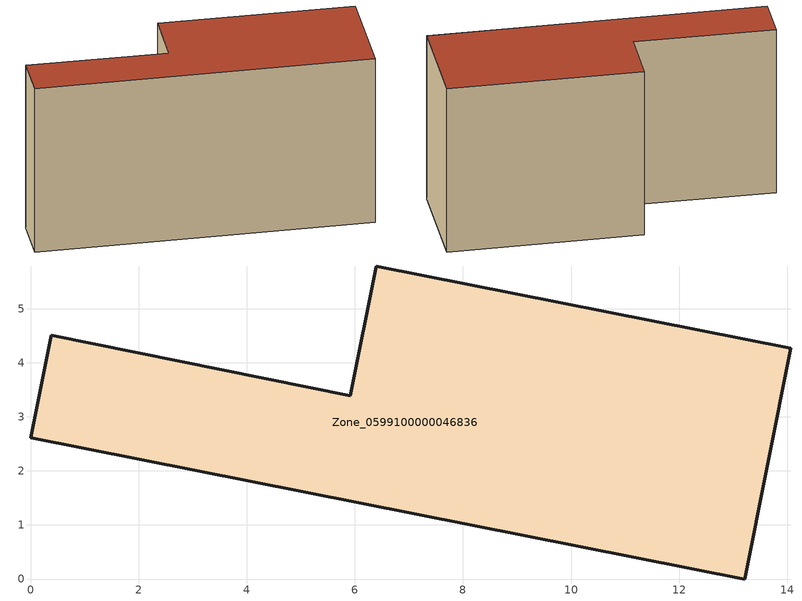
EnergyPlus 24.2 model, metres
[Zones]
Zone_0599100000046836
 floor ground (C_G): 13.22,0 0,2.61 0.38,4.51 5.92,3.39 6.4,5.79 14.07,4.27 z0
 wall outside (C_F): 5.92,3.39 0.38,4.51 0,2.61 13.22,0 14.07,4.27 6.4,5.79 5.92,3.39 z0:7.24
 roof outside (C_R): 14.07,4.27 6.4,5.79 5.92,3.39 0.38,4.51 0,2.61 13.22,0 z7.24
[BUILDING]
Pand.0599100000046836: North Axis=0; Terrain=City; Loads Convergence Tolerance Value=0.04; Temperature Convergence Tolerance Value=0.4; Solar Distribution=FullExterior; Maximum Number of Warmup Days=25; Minimum Number of Warmup Days=1
[Site:Location]
Rotterdam.The.Hague.AP_ZH_NLD Design_Conditions: Latitude=51.96; Longitude=4.45; Time Zone=1; Elevation=-4.5
[SITE:GROUNDTEMPERATURE:BUILDINGSURFACE]
18, 18, 18, 18, 18, 18, 18, 18, 18, 18, 18, 18
[MATERIAL] Thermal Absorptance=0.9; Solar Absorptance=0.7; Visible Absorptance=0.7
Name | Roughness | Thickness | Conductivity | Density | Specific Heat
G.TI.1946 | MediumSmooth | 0.15 | 1 | 540 | 1210
F.TI.1946 | Rough | 0.3 | 0.857143 | 1920 | 840
R.TI.1946 | MediumRough | 0.2 | 0.1 | 1500 | 1000
[CONSTRUCTION]
C_G: G.TI.1946
C_F: F.TI.1946
C_R: R.TI.1946
[ZONE]
Zone_0599100000046836: Type=1; Multiplier=1; Ceiling Height=Autocalculate; Volume=Autocalculate; Floor Area=autocalculate; Part of Total Floor Area=Yes
[ZONEINFILTRATION:DESIGNFLOWRATE]
Infil_Zone_0599100000046836: Zone or ZoneList or Space or SpaceList=Zone_0599100000046836; Schedule=AlwaysOn; Design Flow Rate Calculation Method=Flow/Area; Flow Rate per Floor Area=0.003; Constant Term Coefficient=1; Temperature Term Coefficient=0; Velocity Term Coefficient=0; Velocity Squared Term Coefficient=0
[HVACTEMPLATE:ZONE:IDEALLOADSAIRSYSTEM]
Zone_0599100000046836: Maximum Heating Supply Air Temperature=50; Minimum Cooling Supply Air Temperature=13; Maximum Heating Supply Air Humidity Ratio=0.0156; Minimum Cooling Supply Air Humidity Ratio=0.0077; Heating Limit=NoLimit; Cooling Limit=NoLimit; Dehumidification Control Type=ConstantSensibleHeatRatio; Cooling Sensible Heat Ratio=0.7; Dehumidification Setpoint=60; Humidification Control Type=None; Humidification Setpoint=30; Outdoor Air Method=None; Outdoor Air Flow Rate per Person=0.00944; Outdoor Air Flow Rate per Zone Floor Area=0; Outdoor Air Flow Rate per Zone=0; Demand Controlled Ventilation Type=None; Outdoor Air Economizer Type=NoEconomizer; Heat Recovery Type=None; Sensible Heat Recovery Effectiveness=0.7; Latent Heat Recovery Effectiveness=0.65
[ZONECONTROL:THERMOSTAT]
ThermostatControl_Zone_0599100000046836: Zone or ZoneList=Zone_0599100000046836; Control Type Schedule=DualSetpointControlType; Control 1=Thermostat_Zone_0599100000046836; Temperature Difference Between Cutout And Setpoint=0
[THERMOSTATSETPOINT:DUALSETPOINT]
Thermostat_Zone_0599100000046836: Heating Setpoint Temperature Schedule=HeatingSetpoint_Zone_0599100000046836; Cooling Setpoint Temperature Schedule=CoolingSetpoint_Zone_0599100000046836
[SCHEDULE:COMPACT]
HeatingSetpoint_Zone_0599100000046836: Through: 12/31, For: AllDays, Until: 24:00, 21
CoolingSetpoint_Zone_0599100000046836: Through: 12/31, For: AllDays, Until: 24:00, 24
DualSetpointControlType: Through: 12/31, For: AllDays, Until: 24:00, 4
AlwaysOn: Through: 12/31, For: AllDays, Until: 24:00, 1
